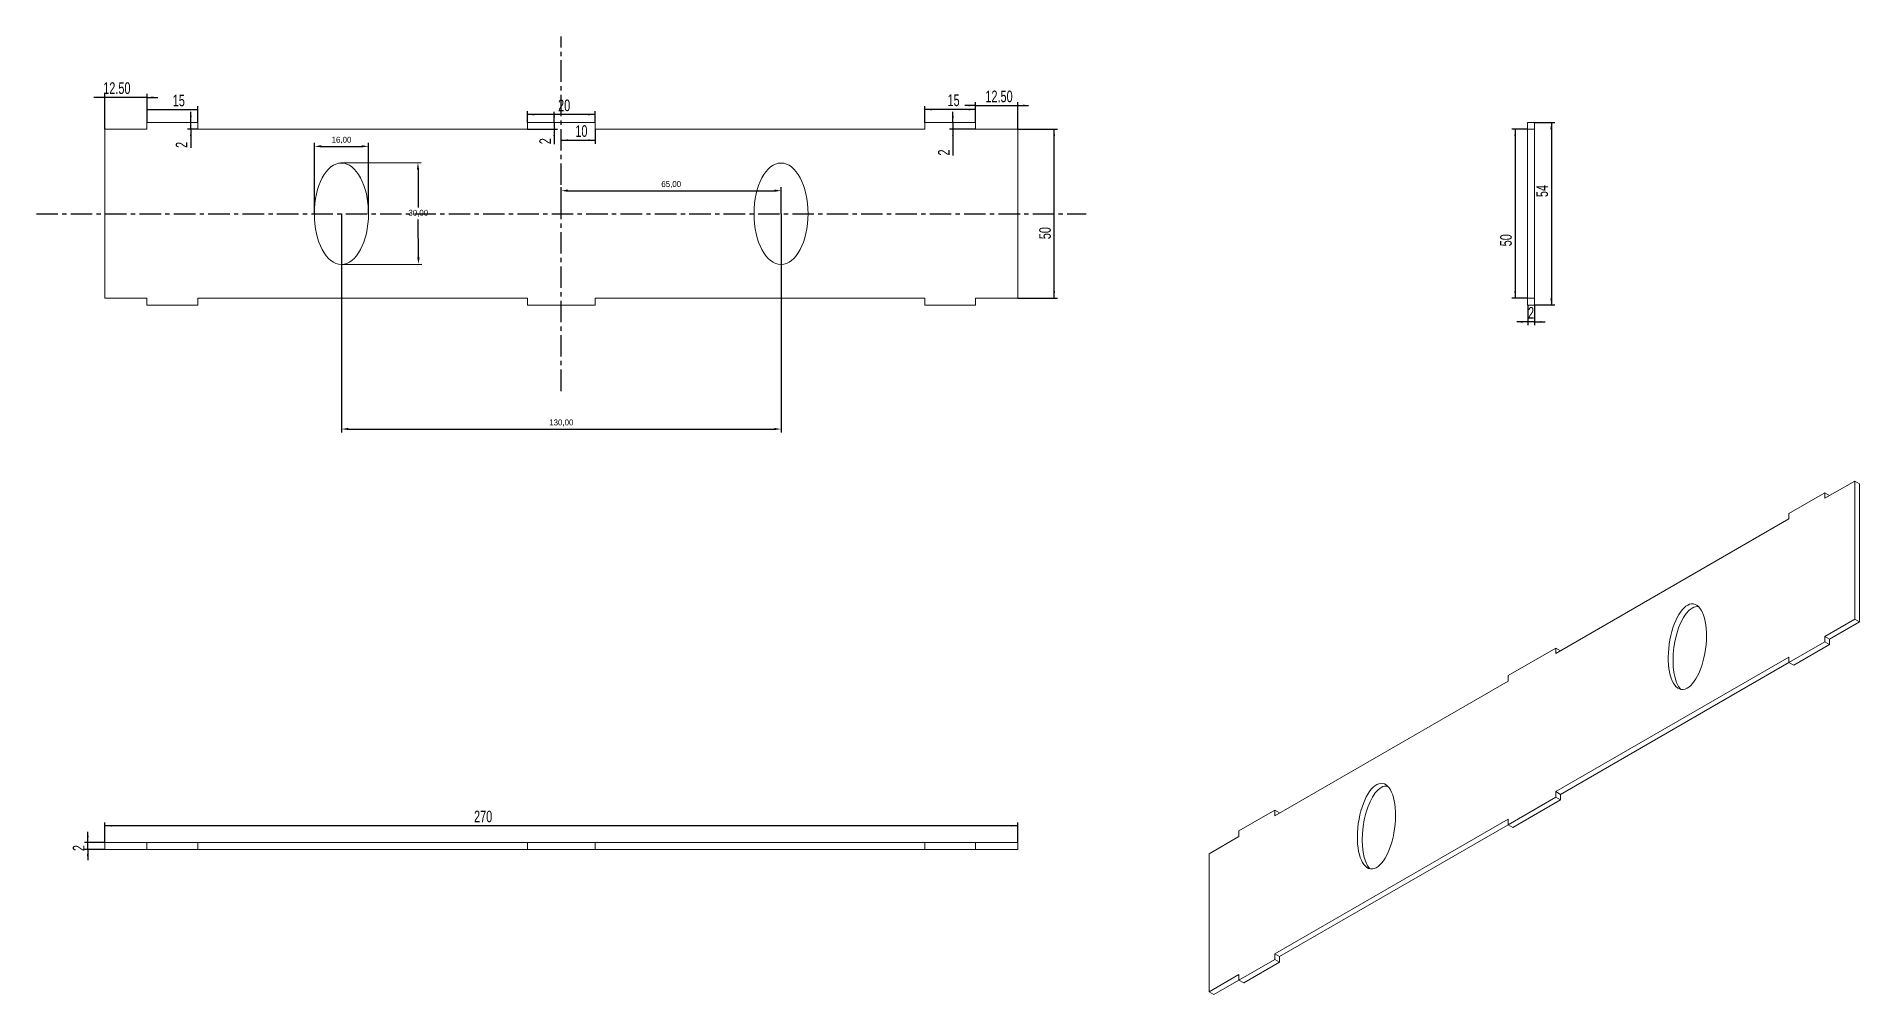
# Model space of a CAD drawing. Header units: millimetres. Extents: x 76 to 1154, y 194 to 761.
import ezdxf

# ---------------------------------------------------------------- set-up
doc = ezdxf.new("R2010")
doc.units = ezdxf.units.MM
doc.header["$PDSIZE"] = -1
doc.linetypes.add('CENTERX2', pattern=[20.32, 12.7, -2.54, 2.54, -2.54])
doc.layers.add('10', color=7, linetype='Continuous')
doc.styles.add('SLDTEXTSTYLE5', font='TXT', dxfattribs={"width": 0.7})
doc.dimstyles.new('ISO-25', dxfattribs={"dimtxt": 2.5, "dimasz": 2.5, "dimexe": 1.25, "dimexo": 0.625, "dimtad": 1, "dimtxsty": 'Standard', "dimcen": 2.5, "dimadec": 0, "dimazin": 0, "dimtfac": 1, "dimtmove": 0, "dimatfit": 3, "dimfxl": 1, "dimarcsym": 0})
doc.dimstyles.new('SLDDIMSTYLE0', dxfattribs={"dimtxt": 7.335986, "dimasz": 4.08, "dimexe": 0, "dimexo": 0.0625, "dimgap": 1.833997, "dimtad": 2, "dimlfac": 0.5, "dimrnd": 1e-09, "dimzin": 12, "dimdsep": 46, "dimtxsty": 'SLDTEXTSTYLE5', "dimsah": 1, "dimcen": 0.09, "dimadec": 0, "dimazin": 3, "dimtfac": 1, "dimtofl": 0, "dimtmove": 0, "dimatfit": 3, "dimfxl": 1, "dimfrac": 2, "dimtolj": 1, "dimtzin": 12, "dimarcsym": 0})
doc.dimstyles.new('SLDDIMSTYLE1', dxfattribs={"dimtxt": 7.335986, "dimasz": 4.08, "dimexe": 0, "dimexo": 0.0625, "dimgap": 1.833997, "dimtad": 2, "dimlfac": 0.5, "dimrnd": 1e-09, "dimzin": 12, "dimdsep": 46, "dimtxsty": 'SLDTEXTSTYLE5', "dimsah": 1, "dimcen": 0.09, "dimadec": 0, "dimazin": 3, "dimtfac": 1, "dimtmove": 0, "dimatfit": 0, "dimfxl": 1, "dimfrac": 2, "dimtolj": 1, "dimtzin": 12, "dimarcsym": 0})
doc.dimstyles.new('SLDDIMSTYLE2', dxfattribs={"dimtxt": 7.335986, "dimasz": 4.08, "dimexe": 0, "dimexo": 0.0625, "dimgap": 1.833997, "dimtad": 2, "dimlfac": 0.5, "dimrnd": 1e-09, "dimzin": 4, "dimdsep": 46, "dimtxsty": 'SLDTEXTSTYLE5', "dimsah": 1, "dimcen": 0.09, "dimadec": 0, "dimazin": 1, "dimtfac": 1, "dimtmove": 0, "dimatfit": 0, "dimfxl": 1, "dimfrac": 2, "dimtolj": 1, "dimtzin": 12, "dimarcsym": 0})

# ---------------------------------------------------------------- blocks, each defined once
blk = doc.blocks.new('_D')
at = {"layer": '10', "transparency": 16777216}
for p, q in [((406.6, 706.1), (406.6, 697.5)), ((386.6, 699.5), (406.6, 699.5))]:
    blk.add_line(p, q, dxfattribs=at)
for points in [[(386.6, 699.5), (390.6, 699), (390.6, 700.1)], [(406.6, 699.5), (402.5, 700.1), (402.5, 699)]]:
    blk.add_solid(points, dxfattribs=at)
at = {"layer": '10', "transparency": 16777216, "insert": (394.9, 708.4), "char_height": 6.88, "attachment_point": 1, "style": 'SLDTEXTSTYLE5'}
blk.add_mtext('10', dxfattribs=at)
blk = doc.blocks.new('_D_1')
at = {"layer": '10', "transparency": 16777216}
for p, q in [((141.6, 710.1), (141.6, 719.6)), ((171.6, 717.6), (141.6, 717.6)), ((171.6, 710.1), (171.6, 719.6))]:
    blk.add_line(p, q, dxfattribs=at)
for points in [[(141.6, 717.6), (145.6, 717.1), (145.6, 718.1)], [(171.6, 717.6), (167.5, 718.1), (167.5, 717.1)]]:
    blk.add_solid(points, dxfattribs=at)
at = {"layer": '10', "transparency": 16777216, "insert": (156.8, 726.5), "char_height": 6.88, "attachment_point": 1, "style": 'SLDTEXTSTYLE5'}
blk.add_mtext('15', dxfattribs=at)
blk = doc.blocks.new('_D_2')
at = {"layer": '10', "transparency": 16777216}
for p, q in [((167.5, 710.1), (167.5, 716.4)), ((171.6, 706.1), (165.5, 706.1)), ((167.5, 706.1), (167.5, 710.1)), ((167.5, 706.1), (167.5, 695))]:
    blk.add_line(p, q, dxfattribs=at)
for points in [[(167.5, 710.1), (168, 714.1), (167, 714.1)], [(167.5, 706.1), (167, 702), (168, 702)]]:
    blk.add_solid(points, dxfattribs=at)
at = {"layer": '10', "transparency": 16777216, "insert": (158.6, 695), "char_height": 6.88, "attachment_point": 1, "rotation": 90, "style": 'SLDTEXTSTYLE5'}
blk.add_mtext('2', dxfattribs=at)
blk = doc.blocks.new('_D_3')
at = {"layer": '10', "transparency": 16777216}
for p, q in [((116.6, 724.9), (110.2, 724.9)), ((116.6, 706.1), (116.6, 726.9)), ((141.6, 724.9), (116.6, 724.9)), ((141.6, 710.1), (141.6, 726.9)), ((141.6, 724.9), (147.9, 724.9))]:
    blk.add_line(p, q, dxfattribs=at)
for points in [[(116.6, 724.9), (112.5, 725.4), (112.5, 724.4)], [(141.6, 724.9), (145.6, 724.4), (145.6, 725.4)]]:
    blk.add_solid(points, dxfattribs=at)
at = {"layer": '10', "transparency": 16777216, "insert": (115.7, 733.8), "char_height": 6.88, "attachment_point": 1, "style": 'SLDTEXTSTYLE5'}
blk.add_mtext('12.50', dxfattribs=at)
blk = doc.blocks.new('_D_4')
at = {"layer": '10', "transparency": 16777216}
for p, q in [((366.6, 710.1), (366.6, 716.8)), ((406.6, 714.8), (366.6, 714.8)), ((406.6, 710.1), (406.6, 716.8))]:
    blk.add_line(p, q, dxfattribs=at)
for points in [[(366.6, 714.8), (370.6, 714.2), (370.6, 715.3)], [(406.6, 714.8), (402.5, 715.3), (402.5, 714.2)]]:
    blk.add_solid(points, dxfattribs=at)
at = {"layer": '10', "transparency": 16777216, "insert": (384.7, 723.6), "char_height": 6.88, "attachment_point": 1, "style": 'SLDTEXTSTYLE5'}
blk.add_mtext('20', dxfattribs=at)
blk = doc.blocks.new('_D_5')
at = {"layer": '10', "transparency": 16777216}
for p, q in [((601.6, 710.1), (601.6, 719.7)), ((631.6, 717.7), (601.6, 717.7)), ((631.6, 710.1), (631.6, 719.7))]:
    blk.add_line(p, q, dxfattribs=at)
for points in [[(601.6, 717.7), (605.6, 717.2), (605.6, 718.2)], [(631.6, 717.7), (627.5, 718.2), (627.5, 717.2)]]:
    blk.add_solid(points, dxfattribs=at)
at = {"layer": '10', "transparency": 16777216, "insert": (615, 726.6), "char_height": 6.88, "attachment_point": 1, "style": 'SLDTEXTSTYLE5'}
blk.add_mtext('15', dxfattribs=at)
blk = doc.blocks.new('_D_6')
at = {"layer": '10', "transparency": 16777216}
for p, q in [((382.4, 710.1), (382.4, 716.4)), ((366.6, 706.1), (384.4, 706.1)), ((382.4, 710.1), (382.4, 706.1)), ((382.4, 706.1), (382.4, 697.2))]:
    blk.add_line(p, q, dxfattribs=at)
for points in [[(382.4, 710.1), (382.9, 714.1), (381.9, 714.1)], [(382.4, 706.1), (381.9, 702), (382.9, 702)]]:
    blk.add_solid(points, dxfattribs=at)
at = {"layer": '10', "transparency": 16777216, "insert": (373.6, 697.2), "char_height": 6.88, "attachment_point": 1, "rotation": 90, "style": 'SLDTEXTSTYLE5'}
blk.add_mtext('2', dxfattribs=at)
blk = doc.blocks.new('_D_7')
at = {"layer": '10', "transparency": 16777216}
for p, q in [((618.2, 710.1), (618.2, 716.4)), ((631.6, 706.1), (616.2, 706.1)), ((618.2, 710.1), (618.2, 706.1)), ((618.2, 706.1), (618.2, 690.5))]:
    blk.add_line(p, q, dxfattribs=at)
for points in [[(618.2, 710.1), (618.7, 714.1), (617.7, 714.1)], [(618.2, 706.1), (617.7, 702), (618.7, 702)]]:
    blk.add_solid(points, dxfattribs=at)
at = {"layer": '10', "transparency": 16777216, "insert": (609.4, 690.5), "char_height": 6.88, "attachment_point": 1, "rotation": 90, "style": 'SLDTEXTSTYLE5'}
blk.add_mtext('2', dxfattribs=at)
blk = doc.blocks.new('_D_8')
at = {"layer": '10', "transparency": 16777216}
for p, q in [((631.6, 720.1), (625.2, 720.1)), ((631.6, 710.1), (631.6, 722.1)), ((631.6, 720.1), (656.6, 720.1)), ((656.6, 706.1), (656.6, 722.1)), ((656.6, 720.1), (662.9, 720.1))]:
    blk.add_line(p, q, dxfattribs=at)
for points in [[(631.6, 720.1), (627.5, 720.6), (627.5, 719.6)], [(656.6, 720.1), (660.6, 719.6), (660.6, 720.6)]]:
    blk.add_solid(points, dxfattribs=at)
at = {"layer": '10', "transparency": 16777216, "insert": (637.4, 728.9), "char_height": 6.88, "attachment_point": 1, "style": 'SLDTEXTSTYLE5'}
blk.add_mtext('12.50', dxfattribs=at)
blk = doc.blocks.new('_D_9')
at = {"layer": '10', "transparency": 16777216}
for p, q in [((656.6, 706.1), (680, 706.1)), ((678, 606.1), (678, 706.1)), ((656.6, 606.1), (680, 606.1))]:
    blk.add_line(p, q, dxfattribs=at)
for points in [[(678, 706.1), (677.5, 702), (678.6, 702)], [(678, 606.1), (678.6, 610.1), (677.5, 610.1)]]:
    blk.add_solid(points, dxfattribs=at)
at = {"layer": '10', "transparency": 16777216, "insert": (669.2, 641), "char_height": 6.88, "attachment_point": 1, "rotation": 90, "style": 'SLDTEXTSTYLE5'}
blk.add_mtext('50', dxfattribs=at)
blk = doc.blocks.new('_D_10')
at = {"layer": '10', "transparency": 16777216}
for p, q in [((962.1, 710.1), (974.1, 710.1)), ((972.1, 710.1), (972.1, 602.1)), ((962.1, 602.1), (974.1, 602.1))]:
    blk.add_line(p, q, dxfattribs=at)
for points in [[(972.1, 710.1), (971.5, 706), (972.6, 706)], [(972.1, 602.1), (972.6, 606.1), (971.5, 606.1)]]:
    blk.add_solid(points, dxfattribs=at)
at = {"layer": '10', "transparency": 16777216, "insert": (963.2, 665.9), "char_height": 6.88, "attachment_point": 1, "rotation": 90, "style": 'SLDTEXTSTYLE5'}
blk.add_mtext('54', dxfattribs=at)
blk = doc.blocks.new('_D_11')
at = {"layer": '10', "transparency": 16777216}
for p, q in [((958.1, 706.1), (948.7, 706.1)), ((950.7, 706.1), (950.7, 606.1)), ((958.1, 606.1), (948.7, 606.1))]:
    blk.add_line(p, q, dxfattribs=at)
for points in [[(950.7, 706.1), (950.2, 702), (951.2, 702)], [(950.7, 606.1), (951.2, 610.1), (950.2, 610.1)]]:
    blk.add_solid(points, dxfattribs=at)
at = {"layer": '10', "transparency": 16777216, "insert": (941.8, 636.8), "char_height": 6.88, "attachment_point": 1, "rotation": 90, "style": 'SLDTEXTSTYLE5'}
blk.add_mtext('50', dxfattribs=at)
blk = doc.blocks.new('_D_12')
at = {"layer": '10', "transparency": 16777216}
for p, q in [((958.1, 602.1), (958.1, 590.1)), ((962.1, 602.1), (962.1, 590.1)), ((958.1, 592.1), (951.7, 592.1)), ((962.1, 592.1), (958.1, 592.1)), ((962.1, 592.1), (968.4, 592.1))]:
    blk.add_line(p, q, dxfattribs=at)
for points in [[(958.1, 592.1), (954, 592.6), (954, 591.6)], [(962.1, 592.1), (966.1, 591.6), (966.1, 592.6)]]:
    blk.add_solid(points, dxfattribs=at)
at = {"layer": '10', "transparency": 16777216, "insert": (958.3, 600.9), "char_height": 6.88, "attachment_point": 1, "style": 'SLDTEXTSTYLE5'}
blk.add_mtext('2', dxfattribs=at)
blk = doc.blocks.new('_D_13')
at = {"layer": '10', "transparency": 16777216}
for p, q in [((116.6, 284.1), (116.6, 296.1)), ((656.6, 294.1), (116.6, 294.1)), ((656.6, 284.1), (656.6, 296.1))]:
    blk.add_line(p, q, dxfattribs=at)
for points in [[(116.6, 294.1), (120.6, 293.6), (120.6, 294.6)], [(656.6, 294.1), (652.5, 294.6), (652.5, 293.6)]]:
    blk.add_solid(points, dxfattribs=at)
at = {"layer": '10', "transparency": 16777216, "insert": (335, 303), "char_height": 6.88, "attachment_point": 1, "style": 'SLDTEXTSTYLE5'}
blk.add_mtext('270', dxfattribs=at)
blk = doc.blocks.new('_D_14')
at = {"layer": '10', "transparency": 16777216}
for p, q in [((116.6, 284.1), (104.6, 284.1)), ((106.6, 284.1), (106.6, 290.5)), ((106.6, 280.1), (106.6, 284.1)), ((116.6, 280.1), (104.6, 280.1)), ((106.6, 280.1), (106.6, 273.8))]:
    blk.add_line(p, q, dxfattribs=at)
for points in [[(106.6, 284.1), (107.1, 288.2), (106, 288.2)], [(106.6, 280.1), (106, 276), (107.1, 276)]]:
    blk.add_solid(points, dxfattribs=at)
at = {"layer": '10', "transparency": 16777216, "insert": (97.7, 279.1), "char_height": 6.88, "attachment_point": 1, "rotation": 90, "style": 'SLDTEXTSTYLE5'}
blk.add_mtext('2', dxfattribs=at)
blk = doc.blocks.new('*D16')
at = {"color": 0, "lineweight": -2, "transparency": 16777216}
for p, q in [((256.6, 656.1), (256.6, 526.7)), ((516.6, 656.1), (516.6, 526.7)), ((260.6, 528.7), (512.5, 528.7))]:
    blk.add_line(p, q, dxfattribs=at)
at = {"color": 0, "transparency": 16777216}
for points in [[(260.6, 529.4), (260.6, 528.1), (256.6, 528.7)], [(512.5, 529.4), (512.5, 528.1), (516.6, 528.7)]]:
    blk.add_solid(points, dxfattribs=at)
at = {"layer": 'Defpoints', "color": 0, "transparency": 16777216}
for p in [(256.6, 656.1), (516.6, 656.1), (516.6, 528.7)]:
    blk.add_point(p, dxfattribs=at)
at = {"color": 0, "transparency": 16777216, "insert": (386.6, 532.3), "char_height": 3.5, "attachment_point": 5}
blk.add_mtext('130,00', dxfattribs=at)
blk = doc.blocks.new('*D17')
at = {"color": 0, "lineweight": -2, "transparency": 16777216}
for p, q in [((256.3, 686.1), (303.8, 686.3)), ((301.9, 682.2), (302, 659.8)), ((302.1, 630.3), (302, 652.7)), ((256.6, 626.1), (304.1, 626.3))]:
    blk.add_line(p, q, dxfattribs=at)
at = {"color": 0, "transparency": 16777216}
for points in [[(302.5, 682.2), (301.2, 682.2), (301.8, 686.3)], [(302.8, 630.3), (301.4, 630.3), (302.1, 626.3)]]:
    blk.add_solid(points, dxfattribs=at)
at = {"layer": 'Defpoints', "color": 0, "transparency": 16777216}
for p in [(256.3, 686.1), (256.6, 626.1), (302.1, 626.3)]:
    blk.add_point(p, dxfattribs=at)
at = {"color": 0, "transparency": 16777216, "insert": (302, 656.3), "char_height": 3.5, "attachment_point": 5}
blk.add_mtext('30,00', dxfattribs=at)
blk = doc.blocks.new('*D18')
at = {"color": 0, "lineweight": -2, "transparency": 16777216}
for p, q in [((240.6, 656.1), (240.6, 697.9)), ((244.6, 695.9), (268.5, 695.9)), ((272.6, 656.1), (272.6, 697.9))]:
    blk.add_line(p, q, dxfattribs=at)
at = {"color": 0, "transparency": 16777216}
for points in [[(244.6, 696.6), (244.6, 695.3), (240.6, 695.9)], [(268.5, 696.6), (268.5, 695.3), (272.6, 695.9)]]:
    blk.add_solid(points, dxfattribs=at)
at = {"layer": 'Defpoints', "color": 0, "transparency": 16777216}
for p in [(272.6, 695.9), (240.6, 656.1), (272.6, 656.1)]:
    blk.add_point(p, dxfattribs=at)
at = {"color": 0, "transparency": 16777216, "insert": (256.6, 699.5), "char_height": 3.5, "attachment_point": 5}
blk.add_mtext('16,00', dxfattribs=at)
blk = doc.blocks.new('*D19')
at = {"color": 0, "lineweight": -2, "transparency": 16777216}
for p, q in [((386.6, 656.1), (386.6, 671.7)), ((390.6, 669.7), (512.5, 669.7)), ((516.6, 656.1), (516.6, 671.7))]:
    blk.add_line(p, q, dxfattribs=at)
at = {"color": 0, "transparency": 16777216}
for points in [[(390.6, 670.4), (390.6, 669), (386.6, 669.7)], [(512.5, 670.4), (512.5, 669), (516.6, 669.7)]]:
    blk.add_solid(points, dxfattribs=at)
at = {"layer": 'Defpoints', "color": 0, "transparency": 16777216}
for p in [(516.6, 669.7), (386.6, 656.1), (516.6, 656.1)]:
    blk.add_point(p, dxfattribs=at)
at = {"color": 0, "transparency": 16777216, "insert": (451.6, 673.3), "char_height": 3.5, "attachment_point": 5}
blk.add_mtext('65,00', dxfattribs=at)

msp = doc.modelspace()

# ---------------------------------------------------------------- linework, layer by layer
at = {"color": 7, "linetype": 'Continuous', "lineweight": 15}
for p, q in [((116.557, 706.065), (116.557, 606.065)), ((141.557, 706.065), (116.557, 706.065)), ((141.557, 710.065), (141.557, 706.065)), ((171.557, 710.065), (141.557, 710.065)), ((171.557, 706.065), (171.557, 710.065)), ((366.557, 706.065), (171.557, 706.065)), ((366.557, 710.065), (366.557, 706.065)), ((406.557, 710.065), (366.557, 710.065)), ((406.557, 706.065), (406.557, 710.065)), ((601.557, 706.065), (406.557, 706.065)), ((601.557, 710.065), (601.557, 706.065)), ((631.557, 710.065), (601.557, 710.065)), ((631.557, 706.065), (631.557, 710.065)), ((656.557, 706.065), (631.557, 706.065)), ((656.557, 606.065), (656.557, 706.065)), ((962.058, 710.065), (958.058, 710.065)), ((958.058, 710.065), (958.058, 706.065)), ((962.058, 706.065), (958.058, 706.065)), ((958.058, 706.065), (958.058, 606.065)), ((962.058, 710.065), (962.058, 706.065)), ((962.058, 706.065), (962.058, 606.065)), ((116.557, 606.065), (141.557, 606.065)), ((141.557, 606.065), (141.557, 602.065)), ((171.557, 606.065), (366.557, 606.065)), ((171.557, 602.065), (171.557, 606.065)), ((366.557, 606.065), (366.557, 602.065)), ((406.557, 606.065), (601.557, 606.065)), ((406.557, 602.065), (406.557, 606.065)), ((601.557, 606.065), (601.557, 602.065)), ((631.557, 606.065), (656.557, 606.065)), ((631.557, 602.065), (631.557, 606.065)), ((962.058, 606.065), (958.058, 606.065)), ((958.058, 606.065), (958.058, 602.065)), ((962.058, 606.065), (962.058, 602.065)), ((141.557, 602.065), (171.557, 602.065)), ((366.557, 602.065), (406.557, 602.065)), ((601.557, 602.065), (631.557, 602.065)), ((962.058, 602.065), (958.058, 602.065)), ((1151.527, 497.978), (1133.849, 487.773)), ((1151.527, 416.324), (1151.527, 497.978)), ((1151.527, 497.978), (1154.355, 496.346)), ((1154.355, 414.691), (1154.355, 496.346)), ((1133.849, 491.039), (1112.636, 478.793)), ((1133.849, 487.773), (1133.849, 491.039)), ((1133.849, 491.039), (1136.677, 489.407)), ((1136.677, 489.406), (1136.677, 489.407)), ((1112.636, 475.527), (974.75, 395.927)), ((1112.636, 478.793), (1112.636, 475.527)), ((1133.849, 406.119), (1151.527, 416.324)), ((1136.677, 404.486), (1154.355, 414.691)), ((1151.527, 416.324), (1154.355, 414.691)), ((974.75, 399.194), (946.466, 382.865)), ((974.75, 395.927), (974.75, 399.194)), ((974.75, 399.194), (977.578, 397.561)), ((1112.636, 390.607), (1133.849, 402.853)), ((1115.464, 388.974), (1136.677, 401.22)), ((1133.849, 402.853), (1133.849, 406.119)), ((1133.849, 406.119), (1136.677, 404.486)), ((1133.849, 402.853), (1136.677, 401.22)), ((1136.677, 401.22), (1136.677, 404.486)), ((974.75, 314.273), (1112.636, 393.873)), ((977.578, 397.56), (977.578, 397.561)), ((977.578, 312.64), (1112.636, 390.607)), ((1112.636, 393.873), (1112.636, 390.607)), ((1112.636, 390.607), (1115.464, 388.974)), ((946.466, 379.599), (808.58, 299.999)), ((946.466, 382.865), (946.466, 379.599)), ((974.75, 311.007), (974.75, 314.273)), ((974.75, 314.273), (977.578, 312.64)), ((808.58, 303.266), (787.367, 291.019)), ((808.58, 299.999), (808.58, 303.266)), ((808.58, 303.266), (811.408, 301.633)), ((946.466, 294.679), (974.75, 311.007)), ((949.294, 293.046), (977.578, 309.374)), ((974.75, 311.007), (977.578, 309.374)), ((977.578, 309.374), (977.578, 312.64)), ((808.58, 218.345), (946.466, 297.945)), ((811.408, 301.632), (811.408, 301.633)), ((811.408, 216.713), (946.466, 294.679)), ((946.466, 297.945), (946.466, 294.679)), ((946.466, 294.679), (949.294, 293.046)), ((116.557, 280.117), (116.557, 284.117)), ((141.557, 284.117), (116.557, 284.117)), ((141.557, 280.117), (141.557, 284.117)), ((171.557, 284.117), (141.557, 284.117)), ((171.557, 280.117), (171.557, 284.117)), ((366.557, 284.117), (171.557, 284.117)), ((366.557, 280.117), (366.557, 284.117)), ((406.557, 284.117), (366.557, 284.117)), ((406.557, 280.117), (406.557, 284.117)), ((601.557, 284.117), (406.557, 284.117)), ((601.557, 280.117), (601.557, 284.117)), ((631.557, 284.117), (601.557, 284.117)), ((631.557, 280.117), (631.557, 284.117)), ((656.557, 284.117), (631.557, 284.117)), ((656.557, 280.117), (656.557, 284.117)), ((787.367, 287.753), (769.689, 277.548)), ((787.367, 291.019), (787.367, 287.753)), ((141.557, 280.117), (116.557, 280.117)), ((171.557, 280.117), (141.557, 280.117)), ((366.557, 280.117), (171.557, 280.117)), ((406.557, 280.117), (366.557, 280.117)), ((601.557, 280.117), (406.557, 280.117)), ((631.557, 280.117), (601.557, 280.117)), ((656.557, 280.117), (631.557, 280.117)), ((769.689, 277.548), (769.689, 195.894)), ((808.58, 215.079), (808.58, 218.345)), ((808.58, 218.345), (811.408, 216.713)), ((811.408, 213.446), (811.408, 216.713)), ((769.689, 195.894), (787.367, 206.099)), ((787.367, 202.833), (808.58, 215.079)), ((787.367, 206.099), (787.367, 202.833)), ((790.195, 201.2), (811.408, 213.446)), ((808.58, 215.079), (811.408, 213.446)), ((769.689, 195.894), (772.517, 194.261)), ((772.517, 194.261), (787.367, 202.834)), ((787.367, 202.833), (790.195, 201.2))]:
    msp.add_line(p, q, dxfattribs=at)
for centre, major_axis, ratio in [((256.557, 656.065), (0, 30), 0.53333333), ((516.557, 656.065), (0, 30), 0.53333333), ((1052.532, 400.003), (3.561, 25.307), 0.42433703), ((868.684, 293.87), (3.561, 25.307), 0.42433703)]:
    msp.add_ellipse(centre, major_axis=major_axis, ratio=ratio, dxfattribs=at)
for centre, start_param, end_param in [((1055.36, 398.37), 0.32020212, 2.82976522), ((1055.36, 398.37), 6.2556373, 6.60338743), ((871.512, 292.237), 0.32020212, 2.82976522), ((871.512, 292.237), 6.2556373, 6.60338743)]:
    msp.add_ellipse(centre, major_axis=(3.561, 25.307), ratio=0.42433703, start_param=start_param, end_param=end_param, dxfattribs=at)
at = {"layer": '10', "linetype": 'CENTERX2'}
for p, q in [((386.557, 551.217), (386.557, 760.913)), ((76.208, 656.065), (696.905, 656.065))]:
    msp.add_line(p, q, dxfattribs=at)
at = {"layer": '10'}
msp.add_point((386.557, 656.065), dxfattribs=at)
msp.add_point((386.557, 656.065), dxfattribs=at)

# ---------------------------------------------------------------- dimensions: what is measured, and where the dimension line sits
for p1, p2, distance, picture, middle in [((240.557, 656.065), (272.557, 656.065), 39.868, '*D18', (256.557, 699.498)), ((256.336, 686.062), (256.593, 626.065), 45.513, '*D17', (301.978, 656.259)), ((386.557, 656.065), (516.557, 656.065), 13.651, '*D19', (451.557, 673.282)), ((256.557, 656.065), (516.557, 656.065), -127.327, '*D16', (386.557, 532.303))]:
    dim = msp.add_aligned_dim(p1=p1, p2=p2, distance=distance, dimstyle='ISO-25', override={"dimtxt": 3.5, "dimasz": 4.08, "dimexe": 2, "dimexo": 0, "dimgap": 1.524, "dimtih": 1, "dimtoh": 1, "dimlfac": 0.5, "dimzin": 0, "dimadec": 2, "dimtzin": 0})
    dim.commit()
    dim.dimension.update_dxf_attribs({"geometry": picture, "text_midpoint": middle})
for base, p1, p2, dimstyle, picture, middle in [((406.557, 699.547), (386.557, 760.913), (406.557, 706.065), 'SLDDIMSTYLE0', '_D', (398.139, 699.547)), ((116.557, 724.902), (141.557, 710.065), (116.557, 706.065), 'SLDDIMSTYLE2', '_D_3', (123.686, 724.902)), ((141.557, 717.629), (171.557, 710.065), (141.557, 710.065), 'SLDDIMSTYLE0', '_D_1', (159.971, 717.629)), ((366.557, 714.75), (406.557, 710.065), (366.557, 710.065), 'SLDDIMSTYLE0', '_D_4', (387.893, 714.75)), ((601.557, 717.734), (631.557, 710.065), (601.557, 710.065), 'SLDDIMSTYLE0', '_D_5', (618.228, 717.734)), ((656.557, 720.065), (631.557, 710.065), (656.557, 706.065), 'SLDDIMSTYLE2', '_D_8', (645.384, 720.065)), ((958.058, 592.065), (962.058, 602.065), (958.058, 602.065), 'SLDDIMSTYLE1', '_D_12', (959.944, 592.065)), ((116.557, 294.117), (656.557, 284.117), (116.557, 284.117), 'SLDDIMSTYLE0', '_D_13', (339.828, 294.117))]:
    dim = msp.add_linear_dim(base=base, p1=p1, p2=p2, dimstyle=dimstyle, dxfattribs=at)
    dim.commit()
    dim.dimension.update_dxf_attribs({"geometry": picture, "text_midpoint": middle, "dimtype": 160})
for base, p1, p2, dimstyle, picture, middle in [((167.482, 710.065), (171.557, 706.065), (171.557, 710.065), 'SLDDIMSTYLE1', '_D_2', (167.482, 696.57)), ((382.436, 706.065), (366.557, 710.065), (366.557, 706.065), 'SLDDIMSTYLE1', '_D_6', (382.436, 698.808)), ((618.228, 706.065), (631.557, 710.065), (631.557, 706.065), 'SLDDIMSTYLE1', '_D_7', (618.228, 692.127)), ((678.045, 706.065), (656.557, 606.065), (656.557, 706.065), 'SLDDIMSTYLE0', '_D_9', (678.045, 644.191)), ((950.711, 606.065), (958.058, 706.065), (958.058, 606.065), 'SLDDIMSTYLE0', '_D_11', (950.711, 639.974)), ((972.058, 602.065), (962.058, 710.065), (962.058, 602.065), 'SLDDIMSTYLE0', '_D_10', (972.058, 669.083)), ((106.557, 284.117), (116.557, 280.117), (116.557, 284.117), 'SLDDIMSTYLE1', '_D_14', (106.557, 280.672))]:
    dim = msp.add_linear_dim(base=base, p1=p1, p2=p2, angle=90, dimstyle=dimstyle, dxfattribs=at)
    dim.commit()
    dim.dimension.update_dxf_attribs({"geometry": picture, "text_midpoint": middle, "dimtype": 160})

doc.saveas('drawing.dxf')
